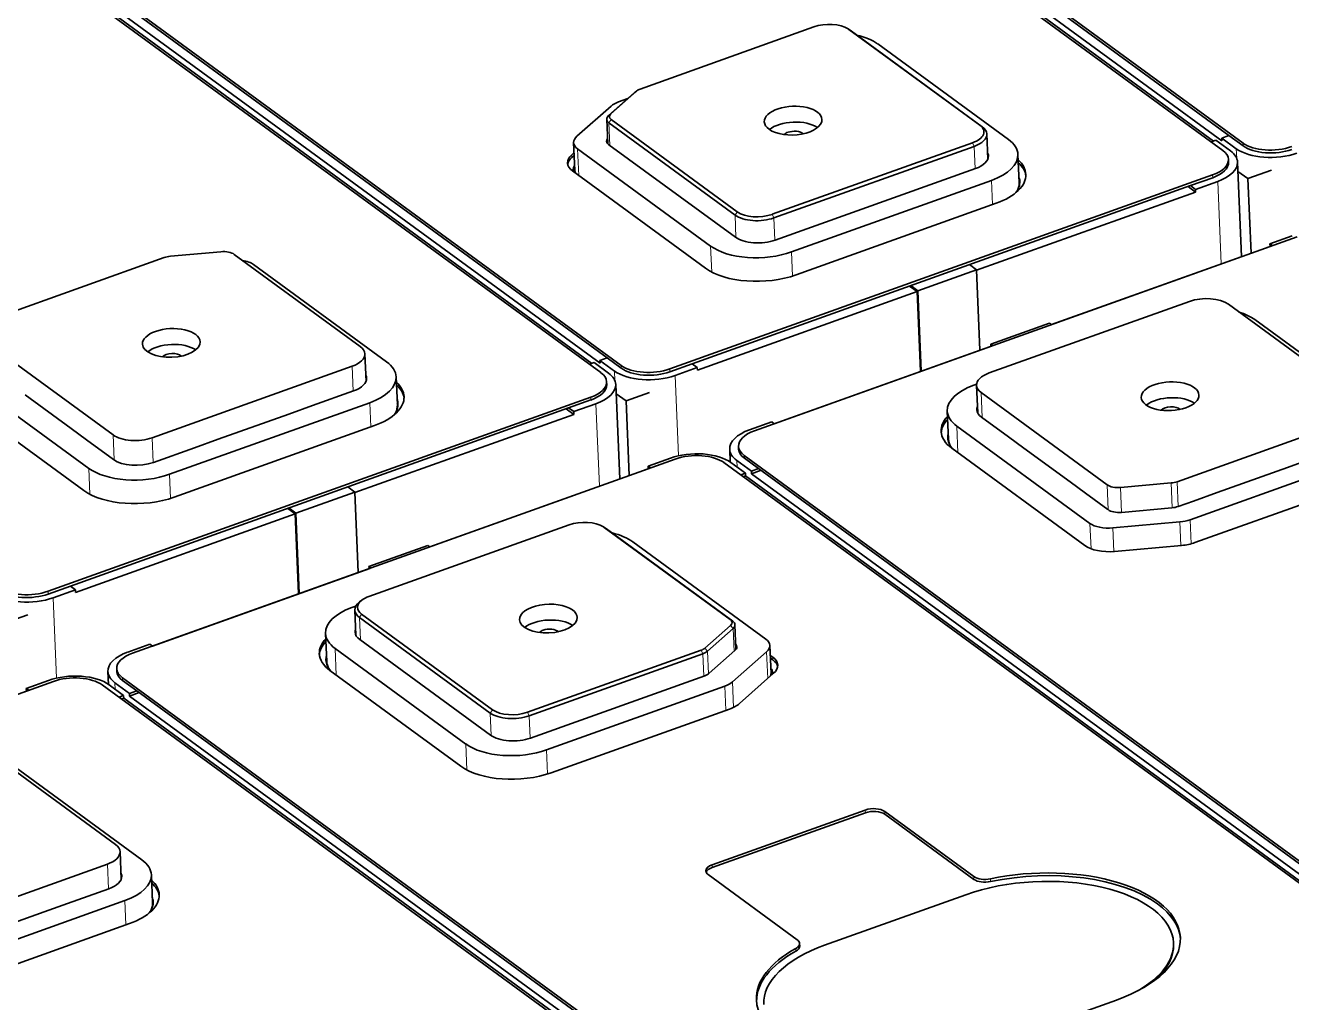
# Model space of a CAD drawing. Extents: x -1334 to -16, y -214 to 699.
# Drawn here: x -453.4 to -363.4, y 161.6 to 231.1 of the extents above; entities that cross this region are included whole.
import ezdxf

# ---------------------------------------------------------------- set-up
doc = ezdxf.new("R2010")
doc.units = 0

msp = doc.modelspace()

# ---------------------------------------------------------------- linework, layer by layer
at = {"color": 7, "lineweight": 35}
for p, q in [((-444.31, 279.332), (-366.833, 222.687)), ((-368.271, 222.173), (-445.749, 278.818)), ((-443.296, 278.402), (-367.831, 223.228)), ((-368.929, 222.835), (-444.216, 277.879)), ((-443.798, 278.029), (-368.333, 222.855)), ((-412.455, 206.375), (-489.932, 263.02)), ((-488.493, 263.535), (-411.016, 206.889)), ((-413.112, 207.037), (-488.4, 262.082)), ((-487.981, 262.231), (-412.516, 207.057)), ((-487.479, 262.604), (-412.014, 207.43)), ((-407.558, 206.638), (-368.996, 220.426)), ((-405.969, 207.008), (-370.569, 219.665)), ((-362.986, 216.031), (-401.548, 202.243)), ((-451.741, 190.84), (-413.179, 204.628)), ((-450.152, 191.21), (-414.752, 203.868)), ((-407.169, 200.234), (-445.731, 186.446)), ((-326.233, 143.337), (-403.711, 199.982)), ((-402.272, 200.496), (-324.794, 143.851)), ((-326.89, 143.999), (-402.178, 199.043)), ((-401.76, 199.193), (-326.294, 144.019)), ((-401.258, 199.566), (-325.792, 144.392)), ((-446.455, 184.699), (-368.978, 128.053)), ((-451.352, 184.436), (-489.914, 170.648)), ((-370.416, 127.539), (-447.894, 184.184)), ((-445.441, 183.768), (-369.976, 128.594)), ((-371.074, 128.201), (-446.361, 183.246)), ((-445.943, 183.395), (-370.478, 128.221))]:
    msp.add_line(p, q, dxfattribs=at)
at = {"color": 7, "lineweight": 35, "ltscale": 0.327888}
for p, q in [((-397.32, 230.945), (-409.67, 226.529)), ((-443.483, 214.558), (-455.833, 210.143)), ((-417.556, 181.99), (-405.206, 186.405)), ((-459.876, 167.034), (-447.526, 171.45))]:
    msp.add_line(p, q, dxfattribs=at)
at = {"color": 7, "lineweight": 35, "ltscale": 0.00502}
for p, q in [((-394.885, 230.802), (-394.717, 230.692)), ((-429.446, 190.21), (-429.605, 190.087))]:
    msp.add_line(p, q, dxfattribs=at)
at = {"color": 7, "lineweight": 35, "ltscale": 0.287861}
for p, q in [((-385.535, 223.968), (-394.83, 230.764)), ((-385.36, 223.854), (-394.656, 230.65)), ((-392.791, 229.734), (-383.496, 222.938)), ((-358.58, 204.443), (-367.875, 211.239)), ((-366.004, 210.149), (-356.709, 203.353)), ((-456.412, 208.745), (-447.117, 201.949)), ((-448.843, 199.573), (-458.138, 206.369)), ((-429.617, 188.987), (-420.322, 182.191)), ((-429.457, 189.22), (-420.162, 182.424)), ((-429.594, 187.412), (-420.299, 180.616)), ((-422.055, 179.988), (-431.35, 186.784)), ((-446.947, 172.847), (-456.242, 179.643)), ((-454.37, 178.553), (-445.075, 171.758))]:
    msp.add_line(p, q, dxfattribs=at)
at = {"color": 7, "lineweight": 13, "ltscale": 0.005205}
for p, q in [((-394.83, 230.764), (-394.656, 230.65)), ((-385.535, 223.968), (-385.36, 223.854))]:
    msp.add_line(p, q, dxfattribs=at)
at = {"color": 7, "lineweight": 35, "ltscale": 0.060867}
for p, q in [((-410.088, 226.26), (-411.911, 224.645)), ((-409.923, 226.388), (-411.745, 224.774)), ((-405.07, 186.799), (-403.247, 188.414)), ((-404.89, 186.581), (-403.067, 188.196)), ((-404.755, 185.017), (-402.933, 186.631))]:
    msp.add_line(p, q, dxfattribs=at)
at = {"color": 7, "lineweight": 35, "ltscale": 0.01744}
msp.add_line((-411.2, 225.622), (-410.543, 225.857), dxfattribs=at)
at = {"color": 7, "lineweight": 13, "ltscale": 0.005236}
for p, q in [((-409.923, 226.388), (-410.088, 226.26)), ((-411.745, 224.774), (-411.911, 224.645))]:
    msp.add_line(p, q, dxfattribs=at)
at = {"color": 7, "lineweight": 35, "ltscale": 0.005021}
for p, q in [((-409.896, 226.41), (-410.055, 226.287)), ((-412.281, 195.419), (-412.112, 195.31))]:
    msp.add_line(p, q, dxfattribs=at)
at = {"color": 7, "lineweight": 35, "ltscale": 0.080984}
msp.add_line((-414.162, 223.174), (-411.738, 225.323), dxfattribs=at)
at = {"color": 7, "lineweight": 35, "ltscale": 0.043368}
msp.add_line((-412.047, 224.379), (-411.974, 222.646), dxfattribs=at)
at = {"color": 7, "lineweight": 13, "ltscale": 0.007068}
for p, q in [((-411.724, 224.355), (-411.884, 224.122)), ((-429.457, 189.22), (-429.617, 188.987)), ((-403.247, 188.414), (-403.067, 188.196)), ((-405.07, 186.799), (-404.89, 186.581)), ((-420.162, 182.424), (-420.322, 182.191))]:
    msp.add_line(p, q, dxfattribs=at)
at = {"color": 7, "lineweight": 35, "ltscale": 0.277395}
for p, q in [((-411.884, 224.122), (-402.927, 217.574)), ((-429.551, 208.23), (-438.508, 214.779)), ((-385.442, 204.958), (-376.484, 198.409))]:
    msp.add_line(p, q, dxfattribs=at)
at = {"color": 7, "lineweight": 13, "ltscale": 0.040201}
for p, q in [((-411.884, 224.122), (-411.816, 222.516)), ((-429.617, 188.987), (-429.55, 187.38))]:
    msp.add_line(p, q, dxfattribs=at)
at = {"color": 7, "lineweight": 35, "ltscale": 0.277397}
msp.add_line((-411.724, 224.355), (-402.767, 217.807), dxfattribs=at)
at = {"color": 7, "lineweight": 35, "ltscale": 0.044632}
msp.add_line((-385.035, 223.34), (-384.96, 221.557), dxfattribs=at)
at = {"color": 7, "lineweight": 35, "ltscale": 0.013547}
for p, q in [((-367.831, 223.228), (-368.341, 223.045)), ((-412.014, 207.43), (-412.524, 207.248)), ((-401.768, 199.383), (-401.258, 199.566)), ((-445.951, 183.586), (-445.441, 183.768))]:
    msp.add_line(p, q, dxfattribs=at)
at = {"color": 7, "lineweight": 35, "ltscale": 0.031156}
for p, q in [((-367.831, 223.228), (-366.825, 222.492)), ((-402.264, 200.301), (-401.258, 199.566))]:
    msp.add_line(p, q, dxfattribs=at)
at = {"color": 7, "lineweight": 35, "ltscale": 0.049866}
msp.add_line((-414.31, 220.73), (-414.394, 222.723), dxfattribs=at)
at = {"color": 7, "lineweight": 35, "ltscale": 0.292893}
msp.add_line((-404.659, 215.371), (-414.117, 222.286), dxfattribs=at)
at = {"color": 7, "lineweight": 13, "ltscale": 0.047419}
for p, q in [((-414.037, 220.391), (-414.117, 222.286)), ((-387.087, 200.687), (-387.167, 202.582))]:
    msp.add_line(p, q, dxfattribs=at)
at = {"color": 7, "lineweight": 35, "ltscale": 0.278243}
msp.add_line((-411.887, 222.568), (-402.903, 215.999), dxfattribs=at)
at = {"color": 7, "lineweight": 35, "ltscale": 0.377549}
msp.add_line((-400.277, 217.626), (-386.057, 222.71), dxfattribs=at)
at = {"color": 7, "lineweight": 35, "ltscale": 0.377548}
for p, q in [((-400.16, 217.372), (-385.94, 222.457)), ((-400.067, 215.793), (-385.847, 220.877)), ((-384.699, 220.038), (-398.919, 214.953)), ((-398.586, 213.328), (-384.365, 218.412)), ((-370.642, 211.44), (-384.862, 206.355)), ((-444.351, 201.748), (-430.13, 206.832)), ((-428.882, 204.24), (-443.102, 199.155)), ((-442.769, 197.53), (-428.549, 202.615)), ((-414.716, 195.562), (-428.936, 190.478))]:
    msp.add_line(p, q, dxfattribs=at)
at = {"color": 7, "lineweight": 13, "ltscale": 0.00697}
for p, q in [((-386.057, 222.71), (-385.94, 222.457)), ((-405.323, 186.659), (-405.206, 186.405)), ((-417.673, 182.243), (-417.556, 181.99))]:
    msp.add_line(p, q, dxfattribs=at)
at = {"color": 7, "lineweight": 13, "ltscale": 0.039759}
for p, q in [((-385.94, 222.457), (-385.873, 220.868)), ((-405.139, 184.816), (-405.206, 186.405))]:
    msp.add_line(p, q, dxfattribs=at)
at = {"color": 7, "lineweight": 35, "ltscale": 0.008939}
for p, q in [((-368.759, 222.896), (-369.096, 222.775)), ((-446.706, 183.316), (-446.369, 183.436))]:
    msp.add_line(p, q, dxfattribs=at)
at = {"color": 7, "lineweight": 35, "ltscale": 0.032004}
for p, q in [((-367.726, 222.14), (-368.759, 222.896)), ((-412.524, 207.248), (-411.491, 206.492)), ((-402.186, 199.234), (-403.22, 199.989))]:
    msp.add_line(p, q, dxfattribs=at)
at = {"color": 7, "lineweight": 35, "ltscale": 0.032003}
for p, q in [((-368.341, 223.045), (-367.307, 222.29)), ((-411.909, 206.342), (-412.942, 207.098)), ((-402.801, 200.139), (-401.768, 199.383)), ((-446.369, 183.436), (-447.403, 184.192)), ((-446.984, 184.341), (-445.951, 183.586))]:
    msp.add_line(p, q, dxfattribs=at)
at = {"color": 7, "lineweight": 35, "ltscale": 0.00477}
for p, q in [((-368.333, 222.855), (-368.341, 223.045)), ((-370.2, 219.211), (-370.208, 219.401)), ((-364.911, 215.344), (-364.919, 215.535)), ((-412.516, 207.057), (-412.524, 207.248)), ((-405.6, 206.554), (-405.608, 206.744)), ((-414.383, 203.413), (-414.391, 203.604)), ((-409.094, 199.547), (-409.102, 199.737)), ((-402.178, 199.043), (-402.186, 199.234)), ((-401.76, 199.193), (-401.768, 199.383)), ((-449.783, 190.756), (-449.791, 190.947)), ((-453.278, 183.749), (-453.286, 183.94)), ((-445.943, 183.395), (-445.951, 183.586)), ((-446.361, 183.246), (-446.369, 183.436))]:
    msp.add_line(p, q, dxfattribs=at)
at = {"color": 7, "lineweight": 13, "ltscale": 0.01706}
for p, q in [((-367.307, 222.29), (-367.279, 221.608)), ((-411.491, 206.492), (-411.462, 205.81))]:
    msp.add_line(p, q, dxfattribs=at)
at = {"color": 7, "lineweight": 13, "ltscale": 0.004878}
for p, q in [((-366.833, 222.687), (-366.825, 222.492)), ((-414.534, 221.861), (-414.526, 221.666)), ((-368.996, 220.426), (-368.988, 220.231)), ((-411.016, 206.889), (-411.008, 206.694)), ((-407.558, 206.638), (-407.55, 206.443)), ((-413.179, 204.628), (-413.171, 204.433)), ((-402.272, 200.496), (-402.264, 200.301)), ((-451.741, 190.84), (-451.733, 190.645)), ((-400.243, 185.966), (-400.251, 186.161)), ((-446.455, 184.699), (-446.447, 184.504)), ((-393.674, 175.296), (-393.666, 175.101)), ((-392.291, 175.195), (-392.283, 175)), ((-404.548, 171.408), (-404.54, 171.213)), ((-385.956, 170.564), (-385.947, 170.369)), ((-384.776, 170.406), (-384.768, 170.211)), ((-398.609, 165.262), (-398.618, 165.456))]:
    msp.add_line(p, q, dxfattribs=at)
at = {"color": 7, "lineweight": 35, "ltscale": 0.005688}
msp.add_line((-414.364, 222.012), (-414.534, 221.861), dxfattribs=at)
at = {"color": 7, "lineweight": 35, "ltscale": 0.005689}
msp.add_line((-414.355, 221.817), (-414.526, 221.666), dxfattribs=at)
at = {"color": 7, "lineweight": 35, "ltscale": 0.049865}
for p, q in [((-382.821, 221.871), (-382.738, 219.879)), ((-427.005, 206.074), (-426.921, 204.081)), ((-387.842, 203.648), (-387.758, 201.655)), ((-432.025, 187.851), (-431.941, 185.858)), ((-400.369, 185.007), (-400.453, 186.999)), ((-444.4, 170.691), (-444.317, 168.698))]:
    msp.add_line(p, q, dxfattribs=at)
at = {"color": 7, "lineweight": 35, "ltscale": 0.004878}
for p, q in [((-367.865, 221.53), (-367.857, 221.335)), ((-412.048, 205.733), (-412.04, 205.538)), ((-402.678, 201.139), (-402.67, 200.944)), ((-446.862, 185.341), (-446.853, 185.146)), ((-398.332, 165.625), (-398.34, 165.82))]:
    msp.add_line(p, q, dxfattribs=at)
at = {"color": 7, "lineweight": 35, "ltscale": 0.292894}
for p, q in [((-414.475, 220.711), (-405.018, 213.796)), ((-437.137, 214.055), (-427.68, 207.14)), ((-377.709, 195.667), (-387.167, 202.582)), ((-387.525, 201.007), (-378.068, 194.092)), ((-410.187, 194.351), (-400.73, 187.436))]:
    msp.add_line(p, q, dxfattribs=at)
at = {"color": 7, "lineweight": 35, "ltscale": 0.168174}
for p, q in [((-366.937, 214.62), (-367.22, 221.341)), ((-411.12, 198.822), (-411.403, 205.543))]:
    msp.add_line(p, q, dxfattribs=at)
at = {"color": 7, "lineweight": 35, "ltscale": 0.02183}
msp.add_line((-367.192, 220.679), (-366.487, 220.163), dxfattribs=at)
at = {"color": 7, "lineweight": 35, "ltscale": 0.044417}
for p, q in [((-366.487, 220.163), (-364.814, 220.761)), ((-410.67, 204.366), (-408.997, 204.964)), ((-439.65, 201.64), (-441.323, 201.042)), ((-361.987, 200.245), (-363.66, 199.647)), ((-368.679, 197.853), (-370.352, 197.255)), ((-454.854, 188.568), (-453.181, 189.166)), ((-450.354, 168.65), (-452.027, 168.052))]:
    msp.add_line(p, q, dxfattribs=at)
at = {"color": 7, "lineweight": 13, "ltscale": 0.043001}
for p, q in [((-384.626, 218.319), (-384.699, 220.038)), ((-428.882, 204.24), (-428.81, 202.521)), ((-403.574, 182.382), (-403.647, 184.1)), ((-446.278, 168.857), (-446.205, 167.139))]:
    msp.add_line(p, q, dxfattribs=at)
at = {"color": 7, "lineweight": 35, "ltscale": 0.016679}
for p, q in [((-370.2, 219.211), (-370.738, 219.605)), ((-434.174, 196.337), (-434.713, 196.731))]:
    msp.add_line(p, q, dxfattribs=at)
at = {"color": 7, "lineweight": 35, "ltscale": 0.041975}
for p, q in [((-370.569, 219.665), (-368.988, 220.231)), ((-407.189, 206.179), (-405.608, 206.744)), ((-414.391, 203.604), (-412.81, 204.169)), ((-400.319, 202.878), (-401.9, 202.312)), ((-407.521, 200.303), (-409.102, 199.737)), ((-451.733, 190.645), (-450.152, 191.21))]:
    msp.add_line(p, q, dxfattribs=at)
at = {"color": 7, "lineweight": 35, "ltscale": 0.011176}
for p, q in [((-370.569, 219.665), (-370.208, 219.401)), ((-405.608, 206.744), (-405.969, 207.008))]:
    msp.add_line(p, q, dxfattribs=at)
at = {"color": 7, "lineweight": 35, "ltscale": 0.041974}
for p, q in [((-370.208, 219.401), (-368.627, 219.967)), ((-363.338, 216.1), (-364.919, 215.535)), ((-407.55, 206.443), (-405.969, 207.008)), ((-414.752, 203.868), (-413.171, 204.433)), ((-451.372, 190.381), (-449.791, 190.947)), ((-444.503, 187.08), (-446.083, 186.515)), ((-451.705, 184.505), (-453.286, 183.94))]:
    msp.add_line(p, q, dxfattribs=at)
at = {"color": 7, "lineweight": 13, "ltscale": 0.146734}
for p, q in [((-368.627, 219.967), (-368.38, 214.103)), ((-412.81, 204.169), (-412.563, 198.305))]:
    msp.add_line(p, q, dxfattribs=at)
at = {"color": 7, "lineweight": 35, "ltscale": 0.132682}
for p, q in [((-366.264, 214.861), (-366.487, 220.163)), ((-410.447, 199.063), (-410.67, 204.366))]:
    msp.add_line(p, q, dxfattribs=at)
at = {"color": 7, "lineweight": 35, "ltscale": 0.413167}
msp.add_line((-385.762, 213.647), (-370.2, 219.211), dxfattribs=at)
at = {"color": 7, "lineweight": 13, "ltscale": 0.007069}
msp.add_line((-402.767, 217.807), (-402.927, 217.574), dxfattribs=at)
at = {"color": 7, "lineweight": 13, "ltscale": 0.040166}
for p, q in [((-402.927, 217.574), (-402.859, 215.968)), ((-420.322, 182.191), (-420.255, 180.586))]:
    msp.add_line(p, q, dxfattribs=at)
at = {"color": 7, "lineweight": 13, "ltscale": 0.006971}
msp.add_line((-400.277, 217.626), (-400.16, 217.372), dxfattribs=at)
at = {"color": 7, "lineweight": 13, "ltscale": 0.039754}
for p, q in [((-400.16, 217.372), (-400.093, 215.784)), ((-417.556, 181.99), (-417.489, 180.401))]:
    msp.add_line(p, q, dxfattribs=at)
at = {"color": 7, "lineweight": 13, "ltscale": 0.046127}
for p, q in [((-404.582, 213.528), (-404.659, 215.371)), ((-448.843, 199.573), (-448.765, 197.73)), ((-421.978, 178.145), (-422.055, 179.988))]:
    msp.add_line(p, q, dxfattribs=at)
at = {"color": 7, "lineweight": 35, "ltscale": 0.412161}
for p, q in [((-364.911, 215.344), (-380.435, 209.794)), ((-453.278, 183.749), (-468.802, 178.198))]:
    msp.add_line(p, q, dxfattribs=at)
at = {"color": 7, "lineweight": 35, "ltscale": 0.005546}
for p, q in [((-364.919, 215.535), (-364.74, 215.404)), ((-400.14, 202.747), (-400.319, 202.878)), ((-453.286, 183.94), (-453.107, 183.809))]:
    msp.add_line(p, q, dxfattribs=at)
at = {"color": 7, "lineweight": 35, "ltscale": 0.090148}
for p, q in [((-439.46, 214.971), (-443.051, 214.65)), ((-375.533, 198.217), (-371.941, 198.538)), ((-375.474, 196.449), (-371.883, 196.77))]:
    msp.add_line(p, q, dxfattribs=at)
at = {"color": 7, "lineweight": 13, "ltscale": 0.042854}
for p, q in [((-398.919, 214.953), (-398.847, 213.241)), ((-443.03, 197.443), (-443.102, 199.155)), ((-416.315, 179.571), (-416.243, 177.858))]:
    msp.add_line(p, q, dxfattribs=at)
at = {"color": 7, "lineweight": 35, "ltscale": 0.111043}
for p, q in [((-389.946, 212.194), (-385.763, 213.689)), ((-434.129, 196.396), (-429.947, 197.892)), ((-424.756, 194.097), (-428.939, 192.602))]:
    msp.add_line(p, q, dxfattribs=at)
at = {"color": 7, "lineweight": 35, "ltscale": 0.015452}
for p, q in [((-385.763, 213.689), (-386.262, 214.054)), ((-390.445, 212.559), (-389.946, 212.194)), ((-429.947, 197.892), (-430.445, 198.256)), ((-434.628, 196.761), (-434.129, 196.396))]:
    msp.add_line(p, q, dxfattribs=at)
at = {"color": 7, "lineweight": 35, "ltscale": 0.143028}
msp.add_line((-385.763, 213.689), (-385.523, 207.973), dxfattribs=at)
at = {"color": 7, "lineweight": 35, "ltscale": 0.016681}
for p, q in [((-389.991, 212.135), (-390.53, 212.528)), ((-414.383, 203.413), (-414.922, 203.807))]:
    msp.add_line(p, q, dxfattribs=at)
at = {"color": 7, "lineweight": 35, "ltscale": 0.414415}
msp.add_line((-405.6, 206.554), (-389.991, 212.135), dxfattribs=at)
at = {"color": 7, "lineweight": 35, "ltscale": 0.141927}
for p, q in [((-389.752, 206.462), (-389.991, 212.135)), ((-433.935, 190.665), (-434.174, 196.337))]:
    msp.add_line(p, q, dxfattribs=at)
at = {"color": 7, "lineweight": 35, "ltscale": 0.142992}
for p, q in [((-389.705, 206.479), (-389.946, 212.194)), ((-429.706, 192.177), (-429.947, 197.892))]:
    msp.add_line(p, q, dxfattribs=at)
at = {"color": 7, "lineweight": 35, "ltscale": 0.111044}
msp.add_line((-380.573, 209.895), (-384.756, 208.399), dxfattribs=at)
at = {"color": 7, "lineweight": 35, "ltscale": 0.004318}
for p, q in [((-380.434, 209.793), (-380.573, 209.895)), ((-384.756, 208.399), (-384.616, 208.297))]:
    msp.add_line(p, q, dxfattribs=at)
at = {"color": 7, "lineweight": 35, "ltscale": 0.409909}
for p, q in [((-384.702, 208.268), (-400.142, 202.748)), ((-428.886, 192.47), (-444.325, 186.95))]:
    msp.add_line(p, q, dxfattribs=at)
at = {"color": 7, "lineweight": 35, "ltscale": 0.003705}
msp.add_line((-384.749, 208.251), (-384.756, 208.399), dxfattribs=at)
at = {"color": 7, "lineweight": 35, "ltscale": 0.048968}
for p, q in [((-429.226, 207.716), (-429.143, 205.759)), ((-446.621, 172.333), (-446.539, 170.376))]:
    msp.add_line(p, q, dxfattribs=at)
at = {"color": 7, "lineweight": 35, "ltscale": 0.00894}
for p, q in [((-412.942, 207.098), (-413.279, 206.978)), ((-402.523, 199.114), (-402.186, 199.234))]:
    msp.add_line(p, q, dxfattribs=at)
at = {"color": 7, "lineweight": 35, "ltscale": 0.031157}
for p, q in [((-412.014, 207.43), (-411.008, 206.694)), ((-446.447, 184.504), (-445.441, 183.768))]:
    msp.add_line(p, q, dxfattribs=at)
at = {"color": 7, "lineweight": 13, "ltscale": 0.044095}
for p, q in [((-430.13, 206.832), (-430.056, 205.07)), ((-371.509, 198.629), (-371.435, 196.867)), ((-447.526, 171.45), (-447.452, 169.687))]:
    msp.add_line(p, q, dxfattribs=at)
at = {"color": 7, "lineweight": 13, "ltscale": 0.142909}
for p, q in [((-406.948, 200.468), (-407.189, 206.179)), ((-451.132, 184.67), (-451.372, 190.381))]:
    msp.add_line(p, q, dxfattribs=at)
at = {"color": 7, "lineweight": 35, "ltscale": 0.005344}
msp.add_line((-385.965, 205.482), (-385.763, 205.554), dxfattribs=at)
at = {"color": 7, "lineweight": 35, "ltscale": 0.04896}
msp.add_line((-385.767, 205.472), (-385.684, 203.515), dxfattribs=at)
at = {"color": 7, "lineweight": 35, "ltscale": 0.287862}
for p, q in [((-458.496, 204.794), (-449.201, 197.998)), ((-431.709, 185.209), (-422.413, 178.413))]:
    msp.add_line(p, q, dxfattribs=at)
at = {"color": 7, "lineweight": 35, "ltscale": 0.101598}
for p, q in [((-453.374, 204.799), (-450.093, 202.4)), ((-382.403, 201.011), (-379.123, 198.613))]:
    msp.add_line(p, q, dxfattribs=at)
at = {"color": 7, "lineweight": 35, "ltscale": 0.07773}
for p, q in [((-432.958, 204.033), (-430.03, 205.079)), ((-444.25, 199.995), (-441.323, 201.042)), ((-450.354, 168.65), (-447.426, 169.697))]:
    msp.add_line(p, q, dxfattribs=at)
at = {"color": 7, "lineweight": 35, "ltscale": 0.021831}
msp.add_line((-411.375, 204.881), (-410.67, 204.366), dxfattribs=at)
at = {"color": 7, "lineweight": 13, "ltscale": 0.044537}
msp.add_line((-385.442, 204.958), (-385.367, 203.178), dxfattribs=at)
at = {"color": 7, "lineweight": 35, "ltscale": 0.133252}
for p, q in [((-439.65, 201.64), (-434.631, 203.434)), ((-368.679, 197.853), (-363.66, 199.647)), ((-457.045, 166.257), (-452.027, 168.052))]:
    msp.add_line(p, q, dxfattribs=at)
at = {"color": 7, "lineweight": 35, "ltscale": 0.044418}
msp.add_line((-432.958, 204.033), (-434.631, 203.434), dxfattribs=at)
at = {"color": 7, "lineweight": 35, "ltscale": 0.413168}
msp.add_line((-429.945, 197.849), (-414.383, 203.413), dxfattribs=at)
at = {"color": 7, "lineweight": 35, "ltscale": 0.011175}
for p, q in [((-414.752, 203.868), (-414.391, 203.604)), ((-449.791, 190.947), (-450.152, 191.21))]:
    msp.add_line(p, q, dxfattribs=at)
at = {"color": 7, "lineweight": 35, "ltscale": 0.059265}
for p, q in [((-385.41, 203.21), (-383.497, 201.811)), ((-449, 201.6), (-447.086, 200.201))]:
    msp.add_line(p, q, dxfattribs=at)
at = {"color": 7, "lineweight": 35, "ltscale": 0.327887}
for p, q in [((-371.509, 198.629), (-359.16, 203.045)), ((-417.673, 182.243), (-405.323, 186.659))]:
    msp.add_line(p, q, dxfattribs=at)
at = {"color": 7, "lineweight": 35, "ltscale": 0.033865}
msp.add_line((-449, 201.6), (-450.093, 202.4), dxfattribs=at)
at = {"color": 7, "lineweight": 13, "ltscale": 0.044502}
msp.add_line((-447.117, 201.949), (-447.042, 200.171), dxfattribs=at)
at = {"color": 7, "lineweight": 13, "ltscale": 0.04409}
msp.add_line((-444.351, 201.748), (-444.277, 199.986), dxfattribs=at)
at = {"color": 7, "lineweight": 35, "ltscale": 0.033866}
msp.add_line((-382.403, 201.011), (-383.497, 201.811), dxfattribs=at)
at = {"color": 7, "lineweight": 35, "ltscale": 0.02287}
for p, q in [((-403.269, 200.024), (-403.307, 200.938)), ((-447.452, 184.227), (-447.49, 185.14))]:
    msp.add_line(p, q, dxfattribs=at)
at = {"color": 7, "lineweight": 13, "ltscale": 0.011755}
for p, q in [((-402.781, 199.669), (-402.801, 200.139)), ((-446.965, 183.872), (-446.984, 184.341))]:
    msp.add_line(p, q, dxfattribs=at)
at = {"color": 7, "lineweight": 35, "ltscale": 0.336338}
for p, q in [((-357.911, 200.453), (-370.579, 195.923)), ((-370.246, 194.298), (-357.578, 198.827)), ((-415.981, 177.945), (-403.313, 182.475)), ((-446.278, 168.857), (-458.946, 164.328))]:
    msp.add_line(p, q, dxfattribs=at)
at = {"color": 7, "lineweight": 35, "ltscale": 0.412162}
msp.add_line((-409.094, 199.547), (-424.618, 193.996), dxfattribs=at)
at = {"color": 7, "lineweight": 35, "ltscale": 0.005547}
for p, q in [((-409.102, 199.737), (-408.923, 199.606)), ((-444.323, 186.949), (-444.503, 187.08))]:
    msp.add_line(p, q, dxfattribs=at)
at = {"color": 7, "lineweight": 35, "ltscale": 0.004434}
for p, q in [((-402.178, 199.043), (-402.345, 198.984)), ((-446.361, 183.246), (-446.528, 183.186))]:
    msp.add_line(p, q, dxfattribs=at)
at = {"color": 7, "lineweight": 35, "ltscale": 0.018052}
msp.add_line((-401.76, 199.193), (-401.08, 199.436), dxfattribs=at)
at = {"color": 7, "lineweight": 35, "ltscale": 0.033867}
msp.add_line((-378.029, 197.813), (-379.123, 198.613), dxfattribs=at)
at = {"color": 7, "lineweight": 13, "ltscale": 0.044526}
msp.add_line((-376.409, 196.63), (-376.484, 198.409), dxfattribs=at)
at = {"color": 7, "lineweight": 13, "ltscale": 0.0442}
msp.add_line((-375.459, 196.45), (-375.533, 198.217), dxfattribs=at)
at = {"color": 7, "lineweight": 13, "ltscale": 0.044199}
msp.add_line((-371.941, 198.538), (-371.867, 196.771), dxfattribs=at)
at = {"color": 7, "lineweight": 35, "ltscale": 0.049647}
msp.add_line((-378.029, 197.813), (-376.426, 196.641), dxfattribs=at)
at = {"color": 7, "lineweight": 35, "ltscale": 0.02918}
msp.add_line((-371.451, 196.862), (-370.352, 197.255), dxfattribs=at)
at = {"color": 7, "lineweight": 35, "ltscale": 0.414414}
msp.add_line((-449.783, 190.756), (-434.174, 196.337), dxfattribs=at)
at = {"color": 7, "lineweight": 35, "ltscale": 0.143029}
msp.add_line((-434.129, 196.396), (-433.888, 190.68), dxfattribs=at)
at = {"color": 7, "lineweight": 35, "ltscale": 0.277396}
for p, q in [((-403.269, 188.832), (-412.226, 195.381)), ((-403.094, 188.719), (-412.051, 195.268))]:
    msp.add_line(p, q, dxfattribs=at)
at = {"color": 7, "lineweight": 13, "ltscale": 0.005206}
for p, q in [((-412.226, 195.381), (-412.051, 195.268)), ((-403.269, 188.832), (-403.094, 188.719))]:
    msp.add_line(p, q, dxfattribs=at)
at = {"color": 7, "lineweight": 13, "ltscale": 0.045141}
msp.add_line((-377.633, 193.863), (-377.709, 195.667), dxfattribs=at)
at = {"color": 7, "lineweight": 35, "ltscale": 0.119942}
msp.add_line((-371.313, 195.768), (-376.092, 195.34), dxfattribs=at)
at = {"color": 7, "lineweight": 13, "ltscale": 0.04191}
msp.add_line((-376.021, 193.666), (-376.092, 195.34), dxfattribs=at)
at = {"color": 7, "lineweight": 13, "ltscale": 0.041916}
msp.add_line((-371.243, 194.092), (-371.313, 195.768), dxfattribs=at)
at = {"color": 7, "lineweight": 13, "ltscale": 0.042701}
msp.add_line((-370.507, 194.217), (-370.579, 195.923), dxfattribs=at)
at = {"color": 7, "lineweight": 35, "ltscale": 0.004319}
for p, q in [((-424.617, 193.995), (-424.756, 194.097)), ((-428.939, 192.602), (-428.799, 192.5))]:
    msp.add_line(p, q, dxfattribs=at)
at = {"color": 7, "lineweight": 35, "ltscale": 0.119943}
msp.add_line((-375.974, 193.669), (-371.196, 194.097), dxfattribs=at)
at = {"color": 7, "lineweight": 35, "ltscale": 0.003742}
msp.add_line((-428.939, 192.602), (-428.933, 192.452), dxfattribs=at)
at = {"color": 7, "lineweight": 35, "ltscale": 0.007247}
msp.add_line((-430.148, 189.684), (-429.875, 189.782), dxfattribs=at)
at = {"color": 7, "lineweight": 35, "ltscale": 0.044624}
msp.add_line((-429.943, 189.501), (-429.868, 187.717), dxfattribs=at)
at = {"color": 7, "lineweight": 13, "ltscale": 0.040625}
msp.add_line((-403.067, 188.196), (-402.999, 186.572), dxfattribs=at)
at = {"color": 7, "lineweight": 35, "ltscale": 0.043764}
msp.add_line((-402.931, 188.462), (-402.858, 186.713), dxfattribs=at)
at = {"color": 7, "lineweight": 13, "ltscale": 0.04742}
msp.add_line((-431.35, 186.784), (-431.271, 184.889), dxfattribs=at)
at = {"color": 7, "lineweight": 13, "ltscale": 0.040452}
msp.add_line((-404.89, 186.581), (-404.822, 184.965), dxfattribs=at)
at = {"color": 7, "lineweight": 35, "ltscale": 0.080983}
for p, q in [((-400.684, 186.547), (-403.109, 184.399)), ((-402.617, 182.862), (-400.193, 185.01))]:
    msp.add_line(p, q, dxfattribs=at)
at = {"color": 7, "lineweight": 13, "ltscale": 0.047588}
msp.add_line((-400.604, 184.646), (-400.684, 186.547), dxfattribs=at)
at = {"color": 7, "lineweight": 35, "ltscale": 0.005319}
for p, q in [((-400.251, 186.161), (-400.423, 186.286)), ((-400.243, 185.966), (-400.415, 186.091))]:
    msp.add_line(p, q, dxfattribs=at)
at = {"color": 7, "lineweight": 35, "ltscale": 0.328998}
msp.add_line((-417.463, 180.41), (-405.071, 184.841), dxfattribs=at)
at = {"color": 7, "lineweight": 35, "ltscale": 0.018054}
msp.add_line((-445.943, 183.395), (-445.263, 183.638), dxfattribs=at)
at = {"color": 7, "lineweight": 35, "ltscale": 0.336337}
msp.add_line((-403.647, 184.1), (-416.315, 179.571), dxfattribs=at)
at = {"color": 7, "lineweight": 13, "ltscale": 0.045214}
msp.add_line((-403.033, 182.592), (-403.109, 184.399), dxfattribs=at)
at = {"color": 7, "lineweight": 35, "ltscale": 0.288714}
msp.add_line((-393.674, 175.296), (-404.548, 171.408), dxfattribs=at)
at = {"color": 7, "lineweight": 35, "ltscale": 0.288713}
msp.add_line((-393.666, 175.101), (-404.54, 171.213), dxfattribs=at)
at = {"color": 7, "lineweight": 35, "ltscale": 0.196195}
for p, q in [((-385.956, 170.564), (-392.291, 175.195)), ((-385.947, 170.369), (-392.283, 175))]:
    msp.add_line(p, q, dxfattribs=at)
at = {"color": 7, "lineweight": 35, "ltscale": 0.196194}
msp.add_line((-404.838, 170.709), (-398.503, 166.077), dxfattribs=at)
at = {"color": 7, "lineweight": 35, "ltscale": 0.266504}
for p, q in [((-386.532, 169.279), (-396.57, 165.69)), ((-385.868, 158.206), (-375.83, 161.795))]:
    msp.add_line(p, q, dxfattribs=at)
at = {"color": 7, "lineweight": 35, "ltscale": 0.336339}
msp.add_line((-458.612, 162.703), (-445.944, 167.232), dxfattribs=at)
at = {"color": 7, "lineweight": 35, "ltscale": 0.002168}
msp.add_line((-371.765, 165.777), (-371.769, 165.864), dxfattribs=at)
at = {"color": 7, "lineweight": 35}
for centre in [(-398.962, 222.819), (-416.357, 187.436)]:
    msp.add_arc(centre, 0.669, 107.31274, 134.71297, dxfattribs=at)
for centre, major_axis, start_param, end_param in [((-396.336, 230.225), (1.798, 0.076), 0.611638, 2.128775), ((-396.336, 230.225), (1.798, 0.076), 0.557978, 0.611638), ((-396.329, 230.052), (-1.998, -0.084), 3.699571, 3.75323), ((-396.263, 228.492), (-4.146, -0.175), 3.699571, 4.190477), ((-409.225, 226.036), (0.999, 0.042), 2.529976, 2.592422), ((-409.232, 226.209), (-0.799, -0.034), 5.671569, 5.734013), ((-409.232, 226.209), (-0.799, -0.034), 5.270367, 5.671569), ((-410.271, 224.942), (1.699, 0.072), 2.128775, 2.592422), ((-398.798, 224.285), (2.048, 0.086), 0.000115, 3.141708), ((-411.047, 224.421), (-0.999, -0.042), 5.734015, 6.283131), ((-411.047, 224.421), (-0.999, -0.042), 6.283131, 6.841164), ((-411.055, 224.595), (0.799, 0.034), 2.592422, 3.699571), ((-398.798, 224.285), (2.048, 0.086), 3.141708, 3.699571), ((-398.798, 224.285), (2.048, 0.086), 3.699571, 6.2833), ((-398.751, 223.159), (2.048, 0.086), 0.58505, 2.556542), ((-412.695, 222.794), (1.699, 0.072), 2.592422, 3.141539), ((-398.751, 223.159), (0.749, 0.032), 0.452996, 2.128775), ((-387.041, 223.43), (1.798, 0.076), 5.270367, 6.841164), ((-387.033, 223.256), (-1.998, -0.084), 2.128775, 3.141708), ((-387.033, 223.256), (-1.998, -0.084), 3.141708, 3.699571), ((-412.695, 222.794), (1.699, 0.072), 3.141539, 3.699571), ((-411.051, 222.867), (-0.999, -0.042), 5.909816, 6.283131), ((-411.051, 222.867), (-0.999, -0.042), 6.283131, 6.841164), ((-386.968, 221.697), (-4.146, -0.175), 3.141708, 3.699571), ((-364.706, 223.22), (3.107, 0.131), 3.699571, 5.270367), ((-364.742, 223.435), (2.498, 0.105), 3.699571, 5.270367), ((-364.733, 223.24), (-2.498, -0.105), 0.557978, 2.128775), ((-412.635, 221.369), (2.198, 0.093), 2.592422, 3.141539), ((-412.627, 221.174), (2.198, 0.093), 2.592422, 3.052416), ((-386.968, 221.697), (-2.048, -0.086), 2.128775, 3.141708), ((-386.968, 221.697), (-2.048, -0.086), 3.141708, 3.362921), ((-386.968, 221.697), (-4.146, -0.175), 2.128775, 3.141708), ((-386.908, 220.271), (4.646, 0.196), 0.000115, 0.468001), ((-370.363, 221.425), (2.498, 0.105), 5.270367, 6.2833), ((-370.363, 221.425), (2.498, 0.105), 0.000115, 0.557978), ((-370.327, 221.21), (3.107, 0.131), 0.000115, 0.557978), ((-412.635, 221.369), (2.198, 0.093), 3.141539, 3.699571), ((-412.92, 220.883), (-1.499, -0.063), 5.906551, 6.283131), ((-412.92, 220.883), (-1.499, -0.063), 6.283131, 6.551933), ((-412.909, 220.623), (1.499, 0.063), 2.764958, 2.966535), ((-412.611, 220.801), (1.699, 0.072), 3.141539, 3.347924), ((-386.908, 220.271), (4.646, 0.196), 5.270367, 6.2833), ((-386.9, 220.076), (4.646, 0.196), 0.042151, 0.468001), ((-370.354, 221.23), (-2.498, -0.105), 2.128775, 3.141708), ((-370.327, 221.21), (3.107, 0.131), 5.270367, 6.2833), ((-386.888, 219.79), (-4.196, -0.177), 2.756774, 3.141708), ((-386.884, 219.704), (4.146, 0.175), 6.012029, 6.2833), ((-386.888, 219.79), (-4.196, -0.177), 3.141708, 3.295902), ((-386.877, 219.53), (4.196, 0.177), 0.062239, 0.154309), ((-401.261, 218.345), (1.798, 0.076), 3.699571, 5.270367), ((-401.254, 218.172), (-1.998, -0.084), 0.557978, 2.128775), ((-401.188, 216.612), (-2.048, -0.086), 0.557978, 2.128775), ((-401.188, 216.612), (-4.146, -0.175), 0.557978, 2.128775), ((-442.936, 214.159), (0.999, 0.042), 1.665127, 2.128775), ((-439.345, 214.48), (0.999, 0.042), 0.557978, 1.665127), ((-438.559, 213.546), (1.699, 0.072), 0.557978, 1.167008), ((-401.128, 215.187), (4.646, 0.196), 3.699571, 5.270367), ((-369.548, 210.64), (-1.998, -0.084), 3.699571, 5.270367), ((-369.475, 208.908), (-4.146, -0.175), 3.699571, 4.085766), ((-442.982, 208.488), (2.048, 0.086), 2.128775, 3.141708), ((-442.982, 208.488), (2.048, 0.086), 0.000115, 2.128775), ((-442.982, 208.488), (2.048, 0.086), 3.141708, 6.2833), ((-442.934, 207.361), (2.048, 0.086), 0.58505, 2.556542), ((-431.224, 207.632), (1.998, 0.084), 0.000115, 0.557978), ((-442.934, 207.361), (0.749, 0.032), 0.453039, 2.688553), ((-431.224, 207.632), (1.998, 0.084), 5.270367, 6.2833), ((-431.151, 205.899), (-4.146, -0.175), 3.141708, 3.699571), ((-431.151, 205.899), (2.048, 0.086), 0.000115, 0.221328), ((-431.151, 205.899), (-4.146, -0.175), 2.128775, 3.141708), ((-414.546, 205.627), (2.498, 0.105), 0.000115, 0.557978), ((-414.51, 205.412), (3.107, 0.131), 0.000115, 0.557978), ((-408.889, 207.422), (3.107, 0.131), 3.699571, 5.270367), ((-408.925, 207.637), (2.498, 0.105), 3.699571, 5.270367), ((-408.917, 207.442), (-2.498, -0.105), 0.557978, 2.128775), ((-383.769, 205.556), (1.998, 0.084), 2.128775, 3.141708), ((-431.151, 205.899), (2.048, 0.086), 5.270367, 6.2833), ((-431.091, 204.474), (4.646, 0.196), 0.000115, 0.468001), ((-431.083, 204.279), (4.646, 0.196), 0.042151, 0.468001), ((-414.546, 205.627), (2.498, 0.105), 5.270367, 6.2833), ((-414.538, 205.432), (-2.498, -0.105), 2.128775, 3.141708), ((-414.51, 205.412), (3.107, 0.131), 5.270367, 6.2833), ((-383.696, 203.823), (-4.146, -0.175), 5.270367, 6.2833), ((-383.769, 205.556), (1.998, 0.084), 3.141708, 3.699571), ((-372.011, 204.7), (2.048, 0.086), 0.000115, 3.141708), ((-431.091, 204.474), (4.646, 0.196), 5.270367, 6.2833), ((-431.071, 203.993), (-4.196, -0.177), 3.141708, 3.295902), ((-372.011, 204.7), (2.048, 0.086), 3.141708, 5.270367), ((-371.963, 203.574), (2.048, 0.086), 0.58505, 2.52143), ((-372.011, 204.7), (2.048, 0.086), 5.270367, 6.2833), ((-431.071, 203.993), (-4.196, -0.177), 2.756774, 3.141708), ((-431.067, 203.906), (4.146, 0.175), 6.012029, 6.2833), ((-431.06, 203.733), (-4.196, -0.177), 3.203832, 3.295902), ((-383.696, 203.823), (-4.146, -0.175), 0.000115, 0.557978), ((-383.696, 203.823), (2.048, 0.086), 2.92044, 3.141708), ((-383.696, 203.823), (2.048, 0.086), 3.141708, 3.699571), ((-371.963, 203.574), (2.048, 0.086), 2.52143, 2.556542), ((-371.963, 203.574), (0.749, 0.032), 0.453039, 2.688553), ((-383.636, 202.398), (4.646, 0.196), 2.673593, 3.141708), ((-383.627, 202.203), (4.646, 0.196), 2.673593, 3.099443), ((-445.444, 202.547), (-1.998, -0.084), 0.557978, 2.128775), ((-400.2, 201.069), (3.107, 0.131), 2.128775, 3.141708), ((-400.181, 201.244), (2.498, 0.105), 2.128775, 3.141708), ((-383.636, 202.398), (4.646, 0.196), 3.141708, 3.699571), ((-383.615, 201.917), (-4.196, -0.177), 6.128724, 6.2833), ((-383.615, 201.917), (-4.196, -0.177), 0.000115, 0.38621), ((-383.604, 201.657), (-4.196, -0.177), 6.128724, 6.220938), ((-383.612, 201.83), (4.146, 0.175), 3.141708, 3.41272), ((-400.2, 201.069), (3.107, 0.131), 3.141708, 3.699571), ((-400.181, 201.244), (2.498, 0.105), 3.141708, 3.699571), ((-400.172, 201.049), (-2.498, -0.105), 0.000115, 0.557978), ((-445.371, 200.814), (2.048, 0.086), 3.699571, 5.270367), ((-405.821, 199.059), (3.107, 0.131), 0.557978, 2.128775), ((-405.802, 199.234), (2.498, 0.105), 0.557978, 2.128775), ((-445.371, 200.814), (-4.146, -0.175), 0.557978, 2.128775), ((-445.311, 199.389), (4.646, 0.196), 3.699571, 5.270367), ((-375.648, 198.708), (0.999, 0.042), 3.699571, 4.80672), ((-372.056, 199.029), (0.999, 0.042), 4.80672, 5.270367), ((-375.589, 196.94), (-0.999, -0.042), 0.557978, 1.665127), ((-371.998, 197.261), (-0.999, -0.042), 1.665127, 2.128775), ((-413.732, 194.843), (1.798, 0.076), 0.611638, 2.128775), ((-413.732, 194.843), (1.798, 0.076), 0.557978, 0.611638), ((-413.724, 194.669), (-1.998, -0.084), 3.699571, 3.75323), ((-376.287, 196.176), (1.699, 0.072), 3.699571, 4.80672), ((-371.509, 196.603), (1.699, 0.072), 4.80672, 5.270367), ((-413.659, 193.11), (-4.146, -0.175), 3.699571, 4.190477), ((-376.227, 194.75), (2.198, 0.093), 3.699571, 4.80672), ((-371.449, 195.177), (2.198, 0.093), 4.80672, 5.270367), ((-453.108, 191.839), (2.498, 0.105), 3.699571, 5.270367), ((-453.1, 191.644), (-2.498, -0.105), 0.557978, 2.128775), ((-453.072, 191.624), (3.107, 0.131), 3.699571, 5.270367), ((-427.945, 189.585), (-1.998, -0.084), 5.671559, 6.2833), ((-427.952, 189.758), (1.798, 0.076), 2.529966, 3.699571), ((-427.952, 189.758), (1.798, 0.076), 2.128775, 2.529966), ((-416.194, 188.903), (2.048, 0.086), 0.557978, 3.141708), ((-427.879, 188.025), (-4.146, -0.175), 5.270367, 6.2833), ((-427.945, 189.585), (-1.998, -0.084), 0.000115, 0.557978), ((-416.194, 188.903), (2.048, 0.086), 3.141708, 6.2833), ((-416.194, 188.903), (2.048, 0.086), 0.000115, 0.557978), ((-427.879, 188.025), (-2.048, -0.086), 6.062033, 6.2833), ((-416.147, 187.776), (2.048, 0.086), 0.58505, 2.556542), ((-416.147, 187.776), (-0.749, -0.032), 3.594588, 5.270367), ((-403.938, 188.593), (0.799, 0.034), 5.734015, 6.841164), ((-403.931, 188.42), (-0.999, -0.042), 3.141539, 3.699571), ((-403.931, 188.42), (-0.999, -0.042), 2.592422, 3.141539), ((-427.819, 186.6), (4.646, 0.196), 2.673593, 3.141708), ((-427.811, 186.405), (4.646, 0.196), 2.673593, 3.099443), ((-427.879, 188.025), (-4.146, -0.175), 0.000115, 0.557978), ((-427.879, 188.025), (-2.048, -0.086), 0.000115, 0.557978), ((-402.152, 186.928), (1.699, 0.072), 6.283131, 6.841164), ((-444.383, 185.271), (3.107, 0.131), 2.128775, 3.141708), ((-444.364, 185.446), (2.498, 0.105), 2.128775, 3.141708), ((-427.819, 186.6), (4.646, 0.196), 3.141708, 3.699571), ((-427.799, 186.119), (-4.196, -0.177), 6.128724, 6.2833), ((-405.76, 186.978), (-0.799, -0.034), 2.128775, 2.592421), ((-405.753, 186.805), (0.999, 0.042), 5.270367, 5.734015), ((-403.796, 186.855), (-0.999, -0.042), 2.592422, 3.141539), ((-403.796, 186.855), (-0.999, -0.042), 3.141539, 3.514961), ((-402.152, 186.928), (1.699, 0.072), 5.734015, 6.283131), ((-427.799, 186.119), (-4.196, -0.177), 0.000115, 0.38621), ((-427.788, 185.859), (4.196, 0.177), 2.987131, 3.079345), ((-427.795, 186.033), (4.146, 0.175), 3.141708, 3.41272), ((-402.092, 185.503), (2.198, 0.093), 6.283131, 6.841164), ((-402.083, 185.308), (2.198, 0.093), 0.089187, 0.557978), ((-402.092, 185.503), (2.198, 0.093), 5.734015, 6.283131), ((-450.004, 183.262), (3.107, 0.131), 0.557978, 2.128775), ((-449.985, 183.437), (2.498, 0.105), 0.557978, 2.128775), ((-444.383, 185.271), (3.107, 0.131), 3.141708, 3.699571), ((-444.364, 185.446), (2.498, 0.105), 3.141708, 3.699571), ((-444.356, 185.251), (-2.498, -0.105), 0.000115, 0.557978), ((-405.618, 185.24), (-0.999, -0.042), 2.128775, 2.592422), ((-402.068, 184.935), (1.699, 0.072), 6.070768, 6.283131), ((-401.766, 185.026), (-1.499, -0.063), 3.141539, 3.518227), ((-401.755, 184.766), (1.499, 0.063), 0.175065, 0.376634), ((-401.766, 185.026), (-1.499, -0.063), 2.906882, 3.141539), ((-404.576, 184.78), (1.699, 0.072), 5.270367, 5.734015), ((-404.516, 183.354), (2.198, 0.093), 5.270367, 5.734015), ((-418.649, 182.789), (-1.998, -0.084), 0.557978, 2.128775), ((-418.657, 182.962), (1.798, 0.076), 3.699571, 5.270367), ((-418.584, 181.23), (-4.146, -0.175), 0.557978, 2.128775), ((-418.584, 181.23), (-2.048, -0.086), 0.557978, 2.128775), ((-418.524, 179.804), (4.646, 0.196), 3.699571, 5.270367), ((-393.127, 174.896), (-0.999, -0.042), 3.699571, 5.270367), ((-393.119, 174.701), (0.999, 0.042), 0.557978, 2.128775), ((-448.62, 172.249), (1.998, 0.084), 0.000115, 0.557978), ((-448.62, 172.249), (1.998, 0.084), 5.270367, 6.2833), ((-448.547, 170.516), (-4.146, -0.175), 3.141708, 3.699571), ((-404.002, 171.008), (-0.999, -0.042), 5.270367, 6.2833), ((-404.002, 171.008), (-0.999, -0.042), 0.000115, 0.557978), ((-403.993, 170.813), (0.999, 0.042), 2.128775, 2.944381), ((-381.325, 165.812), (10.041, 0.423), 0.000115, 1.900554), ((-381.317, 165.617), (10.041, 0.423), 0.557978, 1.900554), ((-448.547, 170.516), (2.048, 0.086), 5.270367, 6.2833), ((-448.547, 170.516), (2.048, 0.086), 0.000115, 0.221328), ((-448.547, 170.516), (-4.146, -0.175), 2.128775, 3.141708), ((-448.487, 169.091), (4.646, 0.196), 0.000115, 0.468001), ((-448.479, 168.896), (4.646, 0.196), 0.042151, 0.468001), ((-381.31, 165.461), (9.542, 0.402), 0.000115, 2.128775), ((-385.119, 170.863), (0.999, 0.042), 3.699571, 5.042147), ((-385.111, 170.668), (-0.999, -0.042), 0.557978, 1.900554), ((-448.487, 169.091), (4.646, 0.196), 5.270367, 6.2833), ((-448.466, 168.61), (-4.196, -0.177), 2.756774, 3.141708), ((-448.463, 168.523), (4.146, 0.175), 6.012029, 6.2833), ((-448.466, 168.61), (-4.196, -0.177), 3.141708, 3.295902), ((-448.456, 168.35), (4.196, 0.177), 0.062239, 0.154309), ((-381.317, 165.617), (10.041, 0.423), 0.019501, 0.557978), ((-391.348, 161.872), (9.542, 0.402), 2.128775, 3.141708), ((-399.339, 165.778), (0.999, 0.042), 5.498588, 6.283184), ((-399.331, 165.583), (-0.999, -0.042), 2.356995, 3.141592), ((-399.339, 165.778), (0.999, 0.042), 6.283184, 6.841164), ((-381.325, 165.812), (10.041, 0.423), 5.270367, 6.2833), ((-381.31, 165.461), (9.542, 0.402), 5.521188, 6.2833), ((-381.307, 165.375), (9.542, 0.402), 5.715786, 6.283585), ((-391.363, 162.223), (10.041, 0.423), 2.356995, 3.141644), ((-391.355, 162.028), (10.041, 0.423), 2.356995, 3.122334), ((-391.363, 162.223), (10.041, 0.423), 3.141644, 5.270367)]:
    msp.add_ellipse(centre, major_axis=major_axis, ratio=0.497921, start_param=start_param, end_param=end_param, dxfattribs=at)

doc.saveas('drawing.dxf')
